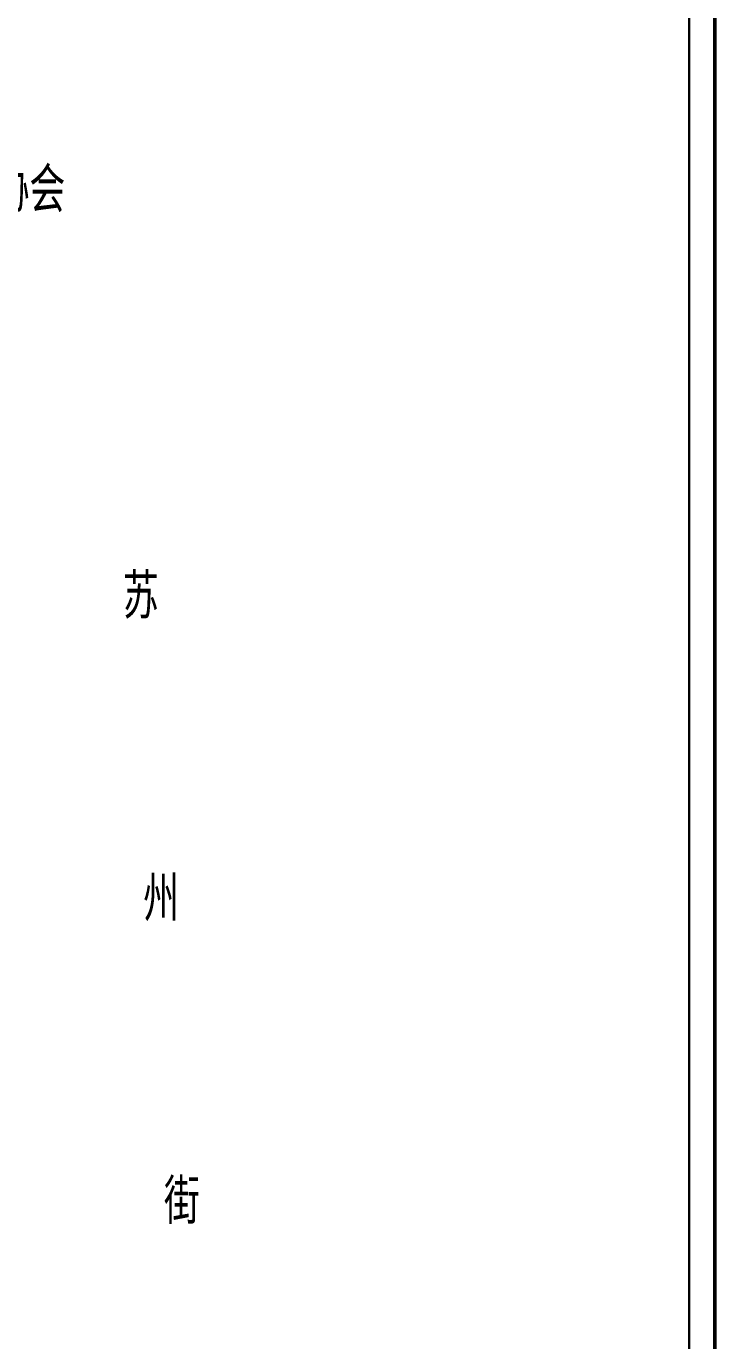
# Model space of a CAD drawing. Extents: x -9390 to -4743, y 24196 to 25839.
# Drawn here: x -6311.6 to -6257.8, y 24953.7 to 25056.2 of the extents above; entities that cross this region are included whole.
import ezdxf
from ezdxf.enums import TextEntityAlignment as Align

# ---------------------------------------------------------------- set-up
doc = ezdxf.new("R2010")
doc.units = 0
doc.header["$MEASUREMENT"] = 0
doc.layers.get('0').update_dxf_attribs({"linetype": 'CONTINUOUS'})
doc.layers.add('JZD', color=1, linetype='CONTINUOUS')
doc.layers.add('TK', color=7, linetype='CONTINUOUS')
doc.styles.add('HZ', font='rs', dxfattribs={"width": 0.8, "bigfont": 'hztxt'})

# ---------------------------------------------------------------- blocks, each defined once
blk = doc.blocks.new('A$C5A1F6420')
at = {"layer": 'TK', "color": 7, "linetype": 'CONTINUOUS', "const_width": 0.3, "flags": 128}
blk.add_lwpolyline([(2.33, 8.11), (251.33, 8.11), (251.33, 342.11), (2.33, 342.11)], close=True, dxfattribs=at)
at = {"layer": 'TK', "color": 7, "linetype": 'CONTINUOUS', "flags": 128}
blk.add_lwpolyline([(4.33, 10.11), (249.33, 10.11), (249.33, 340.11), (4.33, 340.11)], close=True, dxfattribs=at)

msp = doc.modelspace()

# ---------------------------------------------------------------- linework, layer by layer
at = {"linetype": 'CONTINUOUS', "flags": 128}
msp.add_lwpolyline([(-6259.92, 25203.1), (-6259.92, 24873.1)], dxfattribs=at)

# ---------------------------------------------------------------- block references
at = {"linetype": 'CONTINUOUS'}
msp.add_blockref('A$C5A1F6420', (-6509.25, 24862.98), dxfattribs=at)

# ---------------------------------------------------------------- texts
at = {"layer": 'JZD', "color": 0, "linetype": 'CONTINUOUS', "style": 'HZ', "width": 0.8}
msp.add_text('北京市海淀区伊斯兰教协会', height=3.5, dxfattribs=at).set_placement((-6325.34, 25043.59), align=Align.MIDDLE)
for s, p in [('苏', (-6304.06, 25010)), ('州', (-6302.46, 24986.42)), ('街', (-6300.85, 24962.84))]:
    msp.add_text(s, height=3.5, dxfattribs=at).set_placement(p)

doc.saveas('drawing.dxf')
